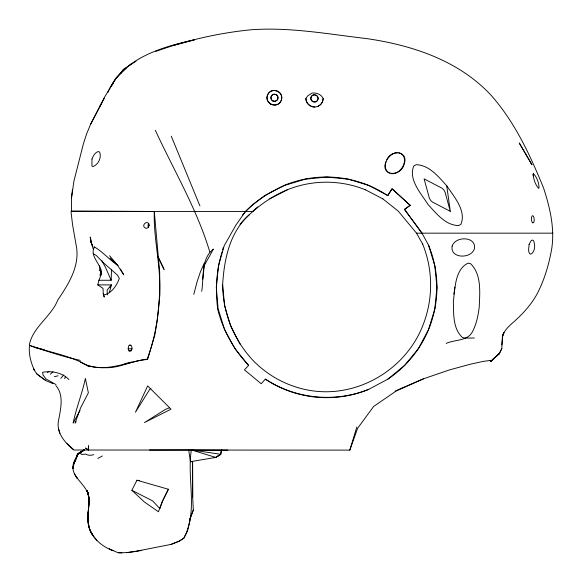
<?xml version="1.0" encoding="UTF-8"?>
<svg xmlns="http://www.w3.org/2000/svg" width="582" height="582" viewBox="0 0 582 582"><rect width="100%" height="100%" fill="white"/><g stroke="black" fill="none" stroke-linecap="round" stroke-linejoin="round"><path stroke-width="0.87" d="M74.772 460.988L73.936 463.519L78.126 453.815L73.899 463.519L73.136 468.284L73.892 463.534L77.435 454.033L84.223 450.01L77.435 454.033M533.17 175.88L533.207 173.742C533.287 178.972 535.265 184.436 538.576 188.393L539.027 187.833C538.939 182.857 537.019 177.292 533.505 173.742L533.243 174.302M499.145 353.703L490.655 361.597L499.429 353.507L500.447 351.484L501.829 348.465L502.441 336.294L503.888 332.598L502.441 336.294M109.889 549.321C97.332 543.966 86.798 531.512 87.969 517.253C87.918 508.515 90.785 499.029 87.016 490.713C89.111 494.729 89.141 500.462 88.922 505.241M93.346 536.124C82.702 522.905 92.509 505.22 87.016 490.713L88.209 493.783L88.937 499.123L88.209 493.783L86.994 490.728L88.253 494.067L88.85 497.945C87.962 482.871 65.075 475.763 75.645 458.747L73.921 463.519L78.214 453.785L83.924 450.01L78.214 453.785L76.831 456.383M155.823 51.412C186.342 40.427 218.228 33.058 250.471 29.828C289.334 26.859 327.804 34.083 366.253 38.536C412.325 45.149 459.504 60.717 491.71 95.986C514.808 122.322 529.7 154.237 542.904 186.364L543.661 188.277C550.477 209.236 555.694 231.898 550.739 253.854C548.106 267.167 544.003 280.175 537.921 292.331C531.693 304.59 522.134 314.629 511.847 323.577C507.882 327.164 503.881 331.136 502.47 336.461M501.829 344.9L502.724 335.581M103.247 293.764L104.193 296.929L103.247 293.764L103.014 288.337L97.776 284.896L98.933 280.255L111.184 280.255L111.489 269.728M109.212 549.008L118.372 552.827L126.883 552.602L134.195 551.663L171.05 544.388L179.292 541.115L183.788 538.234C198.418 511.069 186.698 478.986 191.354 449.922L220.745 454.302L221.407 449.864L220.745 454.302L215.769 457.423L190.423 461.672L188.663 449.922L149.509 450.01M88.493 509.315L88.137 513.702L88.777 504.929M446.234 343.416C454.811 339.379 468.03 341.328 472.671 331.296C476.527 323.781 478.2 315.4 479.233 307.085C479.772 292.761 481.831 274.573 470.605 263.704L468.059 263.159C454.811 269.466 455.073 288.876 453.349 301.483C453.698 313.567 452.709 328.772 462.53 337.538L465.076 338.084L474.359 338.011M128.142 348.734L128.804 345.657L130.121 345.068C132.9 345.868 132.543 350.539 129.873 351.244L128.942 350.779L128.142 348.734L132.114 348.894M88.653 508.246C87.977 515.703 87.133 523.654 90.363 530.689M201.692 291.32C204.078 277.105 200.645 259.012 213.427 249.103L204.253 265.538L202.827 279.156M422.692 244.12A109.438 109.438 0 0 1 422.692 325.862C404.781 371.2 354.438 399.812 306.358 389.751A103.225 103.225 0 0 1 253.119 360.527C233.964 340.179 222.906 312.949 222.637 284.984C224.048 259.812 229.65 232.058 249.387 214.663M73.354 465.971L73.121 468.284L73.354 466.029M71.441 210.575L71.426 198.477L73.921 181.133L83.408 143.761L86.696 133.678L90.741 123.988L104.716 96.852L115.985 78.403L122.795 70.466L120.496 73.696L123.231 69.462L136.021 61.175M71.426 198.477L72.503 189.412L72.328 190.423M100.861 269.473L100.068 275.65L101.435 273.998L101.152 271.736M453.895 294.157L454.928 287.079M323.17 98.402A8.65 8.65 0 0 1 317.83 106.397C312.374 108.681 305.885 104.302 305.863 98.402L307.922 95.652L312.156 93.062C316.55 92.451 321.075 94.342 323.17 98.402L322.53 101.719L320.667 104.527L317.874 106.404M100.453 268.6L99.944 270.826L99.638 265.77M190.736 516.881L187.499 531.01L183.788 538.234L179.292 541.115L171.05 544.388M148.257 224.114L148.126 226.296L148.65 227.315M193.799 294.383L196.905 282.379L200.426 271.801L204.355 263.013M109.314 292.768L111.395 284.896L97.776 284.896M222.244 251.489C216.257 270.019 215.384 289.741 217.661 308.984C222.855 330.183 233.644 349.549 248.623 365.394L244.455 369.868L261.223 383.764L265.341 379.115A110.471 110.471 0 0 0 368.843 389.285L387.91 379.115L404.636 365.387L418.356 348.669L428.548 329.601L434.827 308.904L436.944 287.384L434.827 265.865L428.548 245.168L421.986 233.164L404.497 209.353L421.986 233.156M222.688 249.794L223.357 247.263M385.844 161.811C380.279 176.79 401.224 176.666 404.024 164.495C409.393 151.16 391.133 148.927 386.783 159.788M55.857 385.568C64.027 394.887 60.79 408.404 58.746 419.498C55.588 432.142 64.791 442.676 73.812 450.01L349.818 450.119L356.831 426.992M74.11 462.996L73.921 463.519L76.489 457.168M349.818 450.119L357.61 428.316L373.571 406.534L396.146 391.017L423.529 378.787L449.61 369.868L470.765 364.114L483.366 361.357L489.506 360.564L491.273 360.695L490.932 361.196L499.298 353.478L501.829 348.465M193.311 510.028L189.55 520.053L193.311 510.028L192.686 497.057L192.598 461.686L190.423 461.672M159.744 508.421L162.618 500.862L168.38 489.258L136.945 480.237L131.867 490.306L144.336 501.946L158.45 511.782L162.611 500.862L168.402 489.258M98.933 280.255L101.435 273.998C101.865 264.192 89.25 256.72 94.328 246.928C102.999 251.839 109.62 260.125 118.11 265.559M64.624 378.656L65.606 376.43M76.715 456.71L78.104 453.815M107.743 92.633C122.264 58.52 161.192 47.062 194.403 39.86L173.429 45.411M90.741 123.988L104.287 98.213M80.01 410.514L73.157 423.099C76.191 407.917 82.229 393.556 85.379 378.409L88.369 392.828L80.462 408.157L75.1 423.099L76.14 421.652M110.093 287.246L111.395 284.896L107.161 290.011L107.321 294.914M99.522 106.812L101.726 103.152M149.007 223.83L148.221 225.911L148.432 227.038M111.759 85.103L116.065 77.981L126.869 67.614M242.607 214.933C253.65 201.714 268.804 192.678 284.212 185.403A110.311 110.311 0 0 1 387.707 195.617L391.919 188.757L409.975 205.242M387.707 195.617L392.173 188.794L410.215 205.279L404.672 209.375M110.558 87.031L113.134 83.553M60.826 378.344L63.78 374.975M499.291 353.507L498.629 354.212L499.429 353.507M240.002 224.23C253.185 209.396 269.102 197.422 287.464 189.717A104.243 104.236 0 0 1 365.278 189.747M490.721 361.502L497.479 354.896M50.416 374.204L52.998 371.702M150.891 388.361L149.669 389.474L135.46 412.231L147.661 385.924L171.021 409.161L144.474 422.568L165.383 409.422L169.391 407.829M129.444 65.417L131.379 63.765M253.177 210.91L257.811 206.945M47.484 372.567L48.852 371.447M404.497 209.353L410.215 205.279M93.753 454.658C91.119 455.451 88.18 455.706 85.801 454.084L81.669 454.455L80.28 453.342L78.017 453.858L84.223 450.01M78.214 453.785L84.441 450.01M97.841 458.449L102.308 455.968M269.706 198.782L287.515 189.725M395.127 391.169L396.698 390.398M118.706 552.689L121.849 552.9M397.484 390.013L423.529 378.787M368.85 389.307C335.203 402.911 295.685 399.048 265.341 379.115M124.599 363.786L131.561 362.004M54.322 376.678L58.098 375.79M397.128 152.63C388.005 153.11 380.213 167.762 389.453 173.189M141.346 550.507L126.876 552.602M103.531 294.914C111.38 293.903 116.858 285.275 119.325 278.436L117.593 275.235L103.865 263.144L95.994 255.214L93.135 253.752M213.987 457.51L215.769 457.423L220.731 454.302L215.747 457.423L191.354 449.922L188.663 449.922M128.942 350.779L131.423 350.75M253.032 211.477L71.011 211.484L72.554 224.674L76.016 244.462C80.6 265.123 68.843 283.674 57.844 299.926C51.231 316.761 32.577 327.055 29.289 345.119C48.059 352.365 69.098 354.925 86.725 365.227C107.03 372.313 127.087 361.822 147.181 359.159C155.918 336.17 159.315 311.457 159.73 286.962C160.014 261.667 153.43 236.867 154.288 211.477L71.426 210.975M382.861 198.884L398.314 211.201L416.516 233.164L552.885 233.164M191.391 450.01L227.853 450.119M390.9 173.618C401.565 175.495 411.038 156.362 398.757 152.659M129.291 345.155L130.943 345.235M489.535 360.513L491.273 360.695M136.945 480.237L139.607 480.594M80.272 360.353C63.103 356.744 46.182 350.917 29.5 345.584C28.46 353.936 30.926 362.528 34.323 370.101L33.581 368.69M80.432 361.982C88.901 367.584 99.726 367.977 109.576 367.649C122.613 366.682 134.362 360.018 147.602 359.516L154.877 334.81L157.373 319.54L159.905 294.339L159.672 272.107L154.288 211.477M35.56 347.621L44.283 349.709M112.122 550.281L112.973 550.623L109.409 549.095L113.003 550.645M53.027 383.683L45.854 380.606L37.859 374.743M87.118 365.649L89.344 366.747M131.867 490.306L152.644 500.906L159.926 508.704M450.286 211.31L434.179 202.936A8.395 8.395 0 0 1 428.905 196.403L424.111 178.892L440.218 187.266A8.395 8.395 0 0 1 445.499 193.799L450.286 211.31L446.736 185.767C438.522 176.775 429.356 165.077 416.115 164.691L413.838 165.957C407.902 179.438 421.383 193.842 428.032 204.486C436.231 213.332 445.477 225.423 458.616 225.554L460.893 224.288C466.684 210.815 453.742 196.389 446.736 185.767M365.285 189.739L382.912 198.891M387.968 195.654L368.915 185.462L348.232 179.176L326.728 177.052L305.208 179.169L284.518 185.44L264.912 195.428L252.253 205.082L245.415 211.477L235.797 225.299L224.281 245.568L218.454 265.865L216.293 287.392L218.134 308.926L224.616 329.616L234.902 348.676L248.623 365.394M55.981 384.549L45.963 378.955L43.01 374.939L42.632 372.298C51.703 370.654 62.303 372.596 68.902 379.529M45.28 380.206L36.862 374.008L33.989 369.577M67.105 443.644L73.361 449.428M110.056 258.022L117.6 265.45M36.36 373.229L37.292 374.255M96.881 540.358L93.949 536.924L90.647 531.424M109.532 255.716L117.251 264.81L123.806 274.915L120.459 269.03M75.522 475.88L77.224 478.346L74.351 473.683M416.516 233.164L422.699 244.12M90.93 532.152L91.927 533.956M240.191 344.326L230.574 325.862L224.63 305.819L222.637 284.984M101.792 260.641L105.357 267.109L111.184 280.255M155.329 130.259C173.931 170.613 197.094 209.316 209.818 252.064M92.196 244.789L90.596 241.13L91.57 243.356L90.225 237.041L91.534 244.084L93.36 249.169M91.891 244.084L92.836 246.259M171.275 136.181L199.953 205.977M58.549 428.839L59.851 433.314M94.328 246.928L94.575 247.765M87.875 492.794L88.508 495.151M88.326 523.865L88.813 526.23L88.355 523.865M192.598 461.686L192.686 497.057M428.548 245.168A110.318 110.318 0 0 1 387.91 379.108M314.833 107.052A8.665 8.665 0 0 1 305.863 98.402M91.978 159.061L91.934 166.03L92.938 166.605C98.343 164.699 101.792 157.46 99.617 152.098L98.314 151.524C94.859 152.389 93.207 156.041 91.978 159.061M88.428 445.819L88.355 450.01L85.539 448.038L88.668 450.01L88.428 445.819M529.089 244.396C529.111 247.437 527.678 250.9 529.627 253.599L530.573 254.138L531.832 253.599C535.178 250.216 535.36 244.716 533.468 240.584L532.435 240.046L531.213 240.584L529.089 244.396M311.108 97.005C309.26 101.232 316.135 104.083 317.801 99.777C319.656 95.564 312.752 92.676 311.108 97.005M267.56 94.917C263.675 103.538 277.738 109.387 281.157 100.591C285.042 91.963 270.972 86.114 267.56 94.917M452.17 246.077C449.741 258.663 471.085 259.165 474.381 248.849C476.803 236.256 455.466 235.761 452.17 246.077M149.13 225.598L148.192 227.569L146.191 228.406C139.505 226.1 148.41 218.294 149.13 225.598M315.873 101.734L314.622 102.01A3.616 3.616 0 0 1 311.123 97.092A3.616 3.616 0 0 1 317.023 95.812A3.616 3.616 0 0 1 315.873 101.741M532.654 222.761L532.304 222.404A3.601 1.346 86.6 0 1 531.744 216.751A3.601 1.346 86.6 0 1 533.898 217.501L534.189 219.298A3.601 1.411 85.1 0 1 532.654 222.761M530.973 163.047L519.239 142.968L532.013 164.844L530.973 163.047M164.037 269.357L158.078 256.873L164.037 269.357M272.718 100.817A3.543 3.543 0 0 0 278.036 97.754A3.543 3.543 0 0 0 272.725 94.677A3.543 3.543 0 0 0 272.718 100.817M272.645 100.817A3.543 3.543 0 0 0 277.97 97.754A3.543 3.543 0 0 0 272.66 94.677A3.543 3.543 0 0 0 272.645 100.817M270.688 104.142A7.384 7.384 0 0 0 281.775 97.761A7.384 7.384 0 0 0 270.71 91.352A7.384 7.384 0 0 0 270.688 104.142"/></g></svg>
